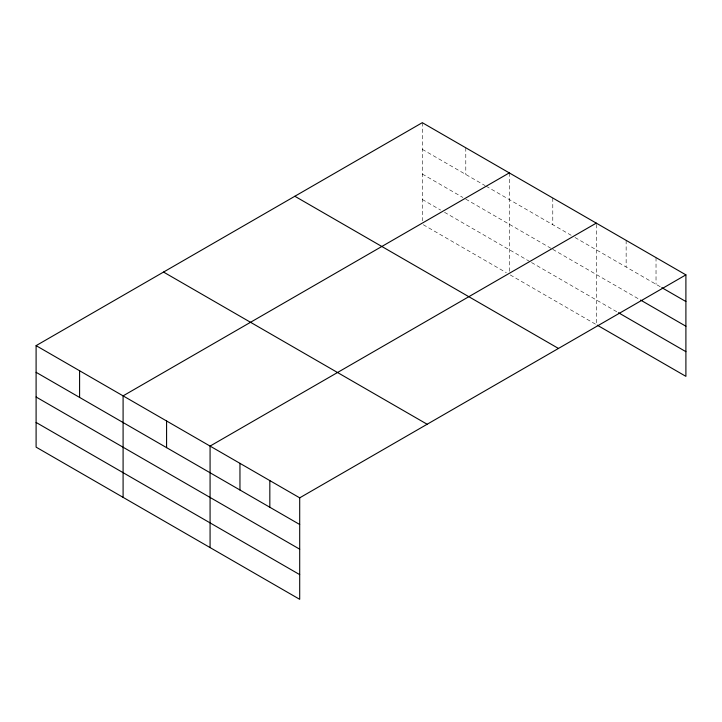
<?xml version="1.0" encoding="UTF-8"?>
<svg xmlns="http://www.w3.org/2000/svg" width="722" height="722" viewBox="0 0 722 722"><rect width="100%" height="100%" fill="white"/><g stroke="black" fill="none" stroke-linecap="round" stroke-linejoin="round"><path stroke-width="0.54" stroke-dasharray="3.61 2.71" d="M422.298 149.346L485.121 185.617M486.087 186.177L571.147 235.282M575.01 237.511L660.847 287.067M422.298 174.038L462.892 197.467M465.789 199.146L551.816 248.81M552.781 249.37L639.638 299.522M422.298 199.471L440.664 210.075M444.526 212.304L530.553 261.978M531.518 262.528L617.472 312.157M423.263 224.722L506.384 272.717M510.255 274.947L596.273 324.611L596.273 223.125M656.027 257.619L656.027 284.287M626.145 240.372L626.145 267.041M552.781 198.008L552.781 224.677M509.281 172.901L509.281 272.14M465.789 147.784L465.789 174.453M422.298 122.677L422.298 220.797"/><path stroke-width="1.08" d="M36.1 345.639L299.702 497.837L299.702 599.323L36.1 447.135L36.1 345.639L422.298 122.677L685.9 274.865L685.9 376.352L597.238 325.171M509.281 172.901L123.092 395.864L123.092 497.359M596.273 223.125L210.075 446.088L210.075 547.583M299.702 497.837L685.9 274.865M661.803 287.627L685.9 301.534M640.604 300.072L685.9 326.227M618.438 312.716L685.9 351.668M294.847 196.258L558.458 348.446M163.542 272.068L427.153 424.256M36.1 372.308L299.702 524.497M36.1 397.001L299.702 549.189M36.1 422.442L299.702 574.631M269.829 480.59L269.829 507.25M239.957 463.334L239.957 490.003M166.583 420.98L166.583 447.649M79.591 370.756L79.591 397.425"/></g></svg>
